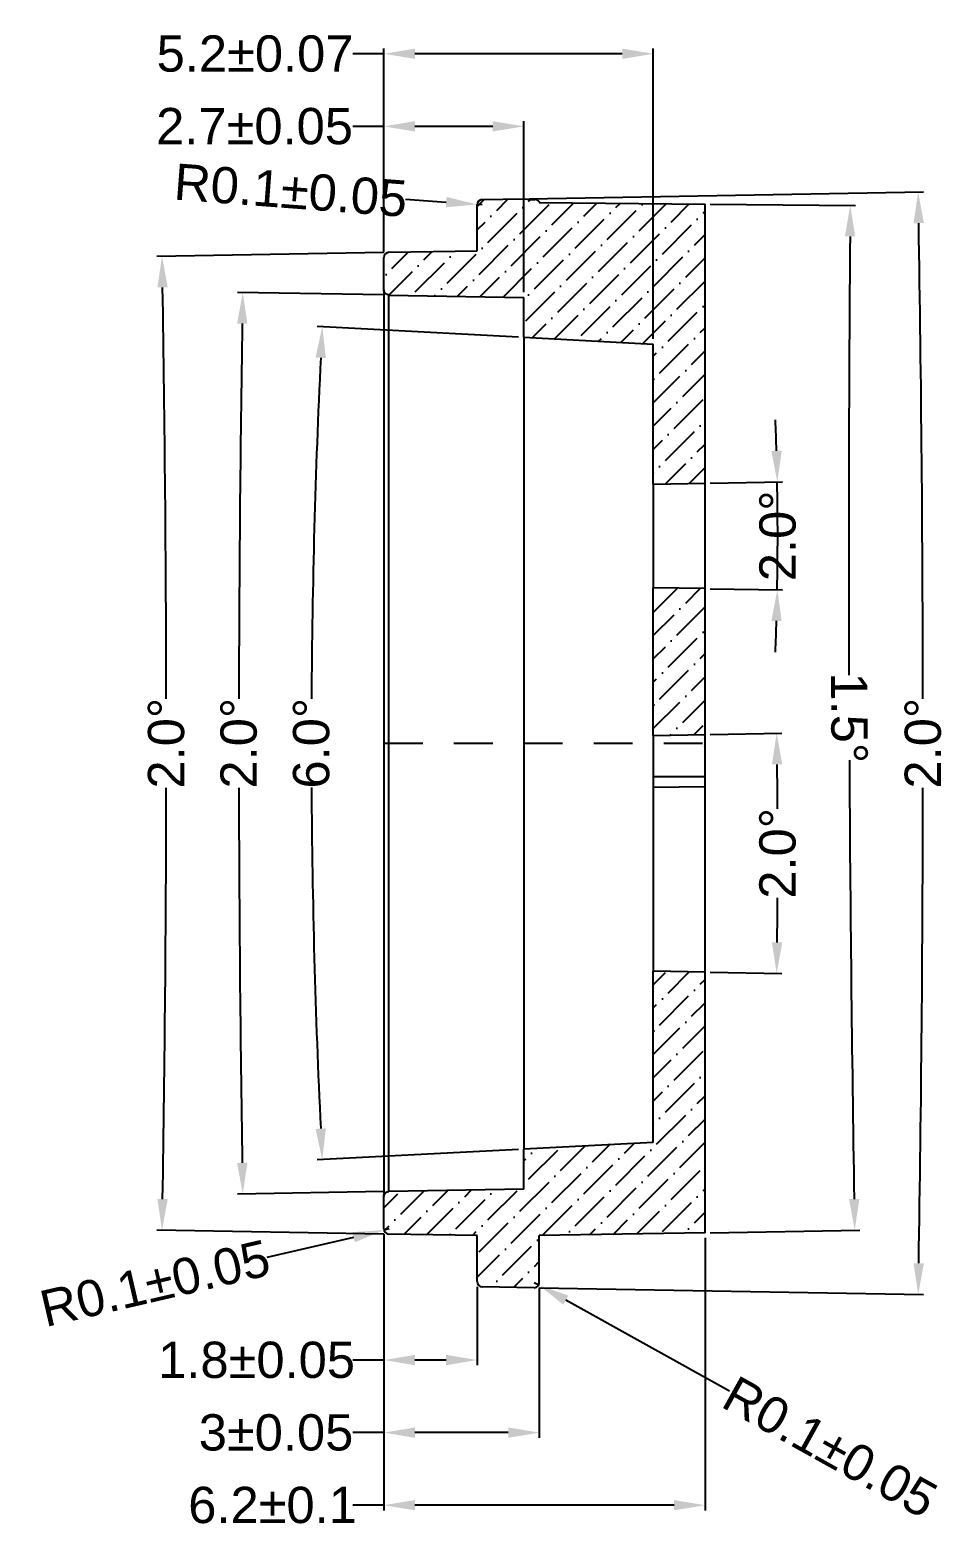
# Model space of a CAD drawing. Header units: millimetres. Extents: x 235.7 to 315.5, y 83 to 132.6.
# Drawn here: x 264.53 to 282.27, y 82.95 to 111.87 of the extents above; entities that cross this region are included whole.
import ezdxf

# ---------------------------------------------------------------- set-up
doc = ezdxf.new("R2010")
doc.units = ezdxf.units.MM
doc.linetypes.add('JIS_02_0.7', pattern=[1.35, 0.75, -0.6])
doc.layers.add('中心线', color=1, linetype='JIS_02_0.7')
doc.layers.add('标注线', color=3, linetype='Continuous')
doc.styles.get("Standard").update_dxf_attribs({"font": 'arial.ttf'})
doc.dimstyles.new('ISO-25', dxfattribs={"dimtxt": 0.7, "dimasz": 0.6, "dimexe": 0.1, "dimexo": 0.1, "dimgap": 0.03, "dimtad": 0, "dimdec": 3, "dimdsep": 46, "dimtxsty": 'Standard', "dimcen": 0.1, "dimadec": 1, "dimazin": 0, "dimtfac": 1, "dimtdec": 3, "dimtmove": 0, "dimatfit": 3, "dimfxl": 1, "dimtolj": 1, "dimarcsym": 0})
pattern_1 = [(45, (169.69936, 264.08637), (0.1683798, 0.6173926), [0.79375, -0.15875, 0, -0.15875])]

# ---------------------------------------------------------------- blocks, each defined once
blk = doc.blocks.new('*D6')
at = {"layer": 'Defpoints', "color": 0, "transparency": 16777216}
for p in [(271.357, 88.742), (273.157, 87.727), (273.157, 86.213)]:
    blk.add_point(p, dxfattribs=at)
at = {"layer": '标注线', "color": 0, "lineweight": -2, "transparency": 16777216}
for p, q in [((271.357, 88.642), (271.357, 86.113)), ((273.157, 87.627), (273.157, 86.113)), ((271.357, 86.213), (270.757, 86.213)), ((272.557, 86.213), (271.957, 86.213))]:
    blk.add_line(p, q, dxfattribs=at)
at = {"layer": '标注线', "color": 0, "transparency": 16777216}
for points in [[(271.957, 86.313), (271.957, 86.113), (271.357, 86.213)], [(272.557, 86.313), (272.557, 86.113), (273.157, 86.213)]]:
    blk.add_solid(points, dxfattribs=at)
at = {"layer": '标注线', "color": 0, "transparency": 16777216, "insert": (268.9, 86.213), "char_height": 0.7, "attachment_point": 5}
blk.add_mtext('\\A1;1.8%%P0.05', dxfattribs=at)
blk = doc.blocks.new('*D11')
at = {"layer": 'Defpoints', "color": 0, "transparency": 16777216}
for p in [(271.357, 88.742), (274.357, 87.709), (274.357, 84.813)]:
    blk.add_point(p, dxfattribs=at)
at = {"layer": '标注线', "color": 0, "lineweight": -2, "transparency": 16777216}
for p, q in [((271.357, 88.642), (271.357, 84.713)), ((274.357, 87.609), (274.357, 84.713)), ((271.357, 84.813), (270.757, 84.813)), ((273.757, 84.813), (271.957, 84.813))]:
    blk.add_line(p, q, dxfattribs=at)
at = {"layer": '标注线', "color": 0, "transparency": 16777216}
for points in [[(271.957, 84.913), (271.957, 84.713), (271.357, 84.813)], [(273.757, 84.913), (273.757, 84.713), (274.357, 84.813)]]:
    blk.add_solid(points, dxfattribs=at)
at = {"layer": '标注线', "color": 0, "transparency": 16777216, "insert": (269.275, 84.813), "char_height": 0.7, "attachment_point": 5}
blk.add_mtext('\\A1;3%%P0.05', dxfattribs=at)
blk = doc.blocks.new('*D12')
at = {"layer": 'Defpoints', "color": 0, "transparency": 16777216}
for p in [(271.357, 88.742), (277.557, 88.669), (277.557, 83.413)]:
    blk.add_point(p, dxfattribs=at)
at = {"layer": '标注线', "color": 0, "lineweight": -2, "transparency": 16777216}
for p, q in [((271.357, 88.642), (271.357, 83.313)), ((277.557, 88.569), (277.557, 83.313)), ((271.357, 83.413), (270.757, 83.413)), ((276.957, 83.413), (271.957, 83.413))]:
    blk.add_line(p, q, dxfattribs=at)
at = {"layer": '标注线', "color": 0, "transparency": 16777216}
for points in [[(271.957, 83.513), (271.957, 83.313), (271.357, 83.413)], [(276.957, 83.513), (276.957, 83.313), (277.557, 83.413)]]:
    blk.add_solid(points, dxfattribs=at)
at = {"layer": '标注线', "color": 0, "transparency": 16777216, "insert": (269.208, 83.413), "char_height": 0.7, "attachment_point": 5}
blk.add_mtext('\\A1;6.2%%P0.1', dxfattribs=at)
blk = doc.blocks.new('*D13')
at = {"layer": 'Defpoints', "color": 0, "transparency": 16777216}
for p in [(274.057, 110.013), (271.357, 107.483), (274.057, 106.713)]:
    blk.add_point(p, dxfattribs=at)
at = {"layer": '标注线', "color": 0, "lineweight": -2, "transparency": 16777216}
for p, q in [((271.357, 110.013), (270.757, 110.013)), ((271.357, 107.583), (271.357, 110.113)), ((273.457, 110.013), (271.957, 110.013)), ((274.057, 106.813), (274.057, 110.113))]:
    blk.add_line(p, q, dxfattribs=at)
at = {"layer": '标注线', "color": 0, "transparency": 16777216}
for points in [[(271.957, 110.113), (271.957, 109.913), (271.357, 110.013)], [(273.457, 110.113), (273.457, 109.913), (274.057, 110.013)]]:
    blk.add_solid(points, dxfattribs=at)
at = {"layer": '标注线', "color": 0, "transparency": 16777216, "insert": (268.861, 110.013), "char_height": 0.7, "attachment_point": 5}
blk.add_mtext('\\A1;2.7%%P0.05', dxfattribs=at)
blk = doc.blocks.new('*D14')
at = {"layer": 'Defpoints', "color": 0, "transparency": 16777216}
for p in [(276.557, 111.413), (271.357, 107.483), (276.557, 105.813)]:
    blk.add_point(p, dxfattribs=at)
at = {"layer": '标注线', "color": 0, "lineweight": -2, "transparency": 16777216}
for p, q in [((271.357, 111.413), (270.757, 111.413)), ((271.357, 107.583), (271.357, 111.513)), ((275.957, 111.413), (271.957, 111.413)), ((276.557, 105.913), (276.557, 111.513))]:
    blk.add_line(p, q, dxfattribs=at)
at = {"layer": '标注线', "color": 0, "transparency": 16777216}
for points in [[(271.957, 111.513), (271.957, 111.313), (271.357, 111.413)], [(275.957, 111.513), (275.957, 111.313), (276.557, 111.413)]]:
    blk.add_solid(points, dxfattribs=at)
at = {"layer": '标注线', "color": 0, "transparency": 16777216, "insert": (268.87, 111.413), "char_height": 0.7, "attachment_point": 5}
blk.add_mtext('\\A1;5.2%%P0.07', dxfattribs=at)
blk = doc.blocks.new('*D16')
at = {"layer": 'Defpoints', "color": 0, "transparency": 16777216}
for p in [(271.455, 106.758), (274.057, 106.713), (268.566, 101.011), (271.455, 89.467), (274.057, 89.513)]:
    blk.add_point(p, dxfattribs=at)
at = {"layer": '标注线', "color": 0, "lineweight": -2, "transparency": 16777216}
for p, q in [((271.356, 106.76), (268.533, 106.809)), ((271.356, 89.466), (268.533, 89.416))]:
    blk.add_line(p, q, dxfattribs=at)
for start, end in [(179.069, 179.90127), (180.09873, 180.931)]:
    blk.add_arc((766.751, 98.113), 498.194, start, end, dxfattribs=at)
at = {"layer": '标注线', "color": 0, "transparency": 16777216}
for points in [[(268.523, 106.209), (268.723, 106.206), (268.633, 106.807)], [(268.723, 90.02), (268.523, 90.016), (268.633, 89.418)]]:
    blk.add_solid(points, dxfattribs=at)
at = {"layer": '标注线', "color": 0, "transparency": 16777216, "insert": (268.557, 98.113), "char_height": 0.7, "attachment_point": 5, "rotation": 90}
blk.add_mtext('\\A1;2.0°', dxfattribs=at)
blk = doc.blocks.new('*D17')
at = {"layer": 'Defpoints', "color": 0, "transparency": 16777216}
for p in [(271.455, 107.583), (273.157, 107.613), (267.148, 94.981), (271.455, 88.642), (273.157, 88.613)]:
    blk.add_point(p, dxfattribs=at)
at = {"layer": '标注线', "color": 0, "lineweight": -2, "transparency": 16777216}
for p, q in [((271.356, 107.581), (266.975, 107.505)), ((271.356, 88.644), (266.975, 88.721))]:
    blk.add_line(p, q, dxfattribs=at)
for start, end in [(0.09138, 0.93613), (359.06387, 359.90862)]:
    blk.add_arc((-271.097, 98.113), 538.255, start, end, dxfattribs=at)
at = {"layer": '标注线', "color": 0, "transparency": 16777216}
for points in [[(266.985, 106.905), (267.185, 106.908), (267.075, 107.507)], [(267.185, 89.317), (266.985, 89.32), (267.075, 88.719)]]:
    blk.add_solid(points, dxfattribs=at)
at = {"layer": '标注线', "color": 0, "transparency": 16777216, "insert": (267.157, 98.113), "char_height": 0.7, "attachment_point": 5, "rotation": 90}
blk.add_mtext('\\A1;2.0°', dxfattribs=at)
blk = doc.blocks.new('*D24')
at = {"layer": 'Defpoints', "color": 0, "transparency": 16777216}
for p in [(274.057, 105.944), (276.557, 105.813), (269.981, 100.792), (274.057, 90.282), (276.557, 90.413)]:
    blk.add_point(p, dxfattribs=at)
at = {"layer": '标注线', "color": 0, "lineweight": -2, "transparency": 16777216}
for p, q in [((273.957, 105.949), (270.068, 106.153)), ((273.957, 90.276), (270.068, 90.073))]:
    blk.add_line(p, q, dxfattribs=at)
for start, end in [(177.22392, 179.68114), (180.31886, 182.77608)]:
    blk.add_arc((423.482, 98.113), 153.525, start, end, dxfattribs=at)
at = {"layer": '标注线', "color": 0, "transparency": 16777216}
for points in [[(270.038, 105.553), (270.237, 105.543), (270.168, 106.148)], [(270.237, 90.682), (270.038, 90.672), (270.168, 90.078)]]:
    blk.add_solid(points, dxfattribs=at)
at = {"layer": '标注线', "color": 0, "transparency": 16777216, "insert": (269.957, 98.113), "char_height": 0.7, "attachment_point": 5, "rotation": 90}
blk.add_mtext('\\A1;6.0°', dxfattribs=at)
blk = doc.blocks.new('*D25')
at = {"layer": 'Defpoints', "color": 0, "transparency": 16777216}
for p in [(276.557, 98.263), (277.557, 98.28), (278.956, 95.215), (276.557, 93.713), (277.557, 93.695)]:
    blk.add_point(p, dxfattribs=at)
at = {"layer": '标注线', "color": 0, "lineweight": -2, "transparency": 16777216}
for p, q in [((277.657, 98.282), (279.038, 98.306)), ((277.657, 93.693), (279.038, 93.669))]:
    blk.add_line(p, q, dxfattribs=at)
for start, end in [(0.37055, 0.74101), (359.25899, 359.62945)]:
    blk.add_arc((146.223, 95.988), 132.736, start, end, dxfattribs=at)
at = {"layer": '标注线', "color": 0, "transparency": 16777216}
for points in [[(278.847, 97.703), (279.047, 97.706), (278.938, 98.304)], [(279.047, 94.27), (278.847, 94.273), (278.938, 93.671)]]:
    blk.add_solid(points, dxfattribs=at)
at = {"layer": '标注线', "color": 0, "transparency": 16777216, "insert": (278.958, 95.988), "char_height": 0.7, "attachment_point": 5, "rotation": 90}
blk.add_mtext('\\A1;2.0°', dxfattribs=at)
blk = doc.blocks.new('*D26')
at = {"layer": 'Defpoints', "color": 0, "transparency": 16777216}
for p in [(274.357, 108.541), (277.557, 108.513), (280.33, 101.899), (274.357, 88.613), (277.557, 88.669)]:
    blk.add_point(p, dxfattribs=at)
at = {"layer": '标注线', "color": 0, "lineweight": -2, "transparency": 16777216}
for p, q in [((277.657, 108.512), (280.459, 108.488)), ((277.657, 88.67), (280.545, 88.721))]:
    blk.add_line(p, q, dxfattribs=at)
for start, end in [(179.545522, 180.187822), (180.312178, 180.954478)]:
    blk.add_arc((1035.515, 101.899), 755.185, start, end, dxfattribs=at)
at = {"layer": '标注线', "color": 0, "transparency": 16777216}
for points in [[(280.254, 107.89), (280.454, 107.888), (280.359, 108.489)], [(280.535, 89.321), (280.335, 89.317), (280.445, 88.719)]]:
    blk.add_solid(points, dxfattribs=at)
at = {"layer": '标注线', "color": 0, "transparency": 16777216, "insert": (280.337, 98.604), "char_height": 0.7, "attachment_point": 5, "rotation": 270.25}
blk.add_mtext('\\A1;1.5°', dxfattribs=at)
blk = doc.blocks.new('*D27')
at = {"layer": 'Defpoints', "color": 0, "transparency": 16777216}
for p in [(273.255, 108.599), (274.057, 108.613), (281.753, 94.568), (273.255, 87.627), (274.255, 87.609)]:
    blk.add_point(p, dxfattribs=at)
at = {"layer": '标注线', "color": 0, "lineweight": -2, "transparency": 16777216}
for p, q in [((274.157, 108.614), (281.77, 108.747)), ((274.355, 87.607), (281.77, 87.478))]:
    blk.add_line(p, q, dxfattribs=at)
for start, end in [(0.080731, 0.943574), (359.056426, 359.919269)]:
    blk.add_arc((-327.487, 98.113), 609.25, start, end, dxfattribs=at)
at = {"layer": '标注线', "color": 0, "transparency": 16777216}
for points in [[(281.58, 108.144), (281.78, 108.147), (281.67, 108.746)], [(281.78, 88.078), (281.58, 88.081), (281.67, 87.48)]]:
    blk.add_solid(points, dxfattribs=at)
at = {"layer": '标注线', "color": 0, "transparency": 16777216, "insert": (281.763, 98.113), "char_height": 0.7, "attachment_point": 5, "rotation": 90}
blk.add_mtext('\\A1;2.0°', dxfattribs=at)
blk = doc.blocks.new('*D28')
at = {"layer": 'Defpoints', "color": 0, "transparency": 16777216}
for p in [(276.557, 103.113), (277.557, 103.13), (278.958, 101.765), (276.557, 101.113), (277.557, 101.095)]:
    blk.add_point(p, dxfattribs=at)
at = {"layer": '标注线', "color": 0, "lineweight": -2, "transparency": 16777216}
for p, q in [((277.657, 103.132), (279.05, 103.156)), ((277.657, 101.093), (279.05, 101.069))]:
    blk.add_line(p, q, dxfattribs=at)
for start, end in [(1.57592, 2.15184), (359, 1), (357.84816, 358.42408)]:
    blk.add_arc((219.267, 102.113), 59.691, start, end, dxfattribs=at)
at = {"layer": '标注线', "color": 0, "transparency": 16777216}
for points in [[(279.036, 103.757), (278.836, 103.752), (278.95, 103.154)], [(278.836, 100.473), (279.036, 100.469), (278.95, 101.071)]]:
    blk.add_solid(points, dxfattribs=at)
at = {"layer": '标注线', "color": 0, "transparency": 16777216, "insert": (278.959, 102.113), "char_height": 0.7, "attachment_point": 5, "rotation": 90}
blk.add_mtext('\\A1;2.0°', dxfattribs=at)
blk = doc.blocks.new('*D29')
at = {"layer": 'Defpoints', "color": 0, "transparency": 16777216}
for p in [(271.36, 88.72), (271.457, 88.742)]:
    blk.add_point(p, dxfattribs=at)
at = {"layer": '标注线', "color": 0, "lineweight": -2, "transparency": 16777216}
for p, q in [((269.106, 88.196), (270.775, 88.584)), ((271.457, 88.742), (271.36, 88.72))]:
    blk.add_line(p, q, dxfattribs=at)
at = {"layer": '标注线', "color": 0, "transparency": 16777216}
blk.add_solid([(270.753, 88.681), (270.798, 88.486), (271.36, 88.72)], dxfattribs=at)
at = {"layer": '标注线', "color": 0, "transparency": 16777216, "insert": (266.939, 87.692), "char_height": 0.7, "attachment_point": 5, "rotation": 13.083}
blk.add_mtext('\\A1;R0.1%%P0.05', dxfattribs=at)
blk = doc.blocks.new('*D30')
at = {"layer": 'Defpoints', "color": 0, "transparency": 16777216}
for p in [(273.158, 108.506), (273.257, 108.499)]:
    blk.add_point(p, dxfattribs=at)
at = {"layer": '标注线', "color": 0, "lineweight": -2, "transparency": 16777216}
for p, q in [((271.777, 108.61), (272.559, 108.551)), ((273.257, 108.499), (273.158, 108.506))]:
    blk.add_line(p, q, dxfattribs=at)
at = {"layer": '标注线', "color": 0, "transparency": 16777216}
blk.add_solid([(272.567, 108.651), (272.552, 108.451), (273.158, 108.506)], dxfattribs=at)
at = {"layer": '标注线', "color": 0, "transparency": 16777216, "insert": (269.559, 108.777), "char_height": 0.7, "attachment_point": 5, "rotation": 355.7004}
blk.add_mtext('\\A1;R0.1%%P0.05', dxfattribs=at)
blk = doc.blocks.new('*D31')
at = {"layer": 'Defpoints', "color": 0, "transparency": 16777216}
for p in [(274.257, 87.709), (274.345, 87.661)]:
    blk.add_point(p, dxfattribs=at)
at = {"layer": '标注线', "color": 0, "lineweight": -2, "transparency": 16777216}
for p, q in [((274.257, 87.709), (274.345, 87.661)), ((278.025, 85.614), (274.869, 87.369))]:
    blk.add_line(p, q, dxfattribs=at)
at = {"layer": '标注线', "color": 0, "transparency": 16777216}
blk.add_solid([(274.918, 87.456), (274.82, 87.282), (274.345, 87.661)], dxfattribs=at)
at = {"layer": '标注线', "color": 0, "transparency": 16777216, "insert": (279.97, 84.533), "char_height": 0.7, "attachment_point": 5, "rotation": 330.9233}
blk.add_mtext('\\A1;R0.1%%P0.05', dxfattribs=at)

msp = doc.modelspace()

# ---------------------------------------------------------------- hatches: boundary and pattern name
at = {"layer": '标注线'}
h = msp.add_hatch(dxfattribs=at)
h.set_pattern_fill('ANSI36', color=256, scale=0.1, style=0)
h.set_pattern_definition(pattern_1)
edge = h.paths.add_edge_path(flags=0)
edge.add_spline(control_points=[(271.4555, 107.583), (271.3977, 107.5819), (271.3572, 107.5407), (271.3572, 107.483)], knot_values=[0, 0, 0, 0, 1, 1, 1, 1], weights=[0.5, 0.4044168, 0.4044168, 0.5], degree=3, periodic=0)
edge.add_line((271.3572, 107.483), (271.3572, 106.8581))
edge.add_spline(control_points=[(271.3572, 106.8581), (271.3572, 106.8003), (271.3977, 106.7591), (271.4555, 106.7581)], knot_values=[0, 0, 0, 0, 1, 1, 1, 1], weights=[0.5, 0.4044168, 0.4044168, 0.5], degree=3, periodic=0)
edge.add_line((271.4555, 106.7581), (274.0572, 106.7127))
edge.add_line((274.0572, 106.7127), (274.0572, 105.9437))
edge.add_line((274.0572, 105.9437), (276.5572, 105.8127))
edge.add_line((276.5572, 105.8127), (276.5572, 103.1127))
edge.add_line((276.5572, 103.1127), (277.5572, 103.1301))
edge.add_line((277.5572, 103.1301), (277.5572, 108.5133))
edge.add_line((277.5572, 108.5133), (274.3572, 108.5412))
edge.add_spline(control_points=[(274.3572, 108.5412), (274.356, 108.5434), (274.355, 108.5458), (274.3539, 108.5482), (274.3486, 108.5593), (274.3412, 108.5696), (274.3324, 108.5783), (274.3235, 108.5871), (274.3128, 108.5944), (274.3015, 108.5997), (274.2919, 108.6041), (274.2815, 108.6073), (274.271, 108.6088)], knot_values=[0.0000009, 0.0000009, 0.0000009, 0.0000009, 0.0000086, 0.0000086, 0.0000086, 0.0000462, 0.0000462, 0.0000462, 0.0000843, 0.0000843, 0.0000843, 0.0001166, 0.0001166, 0.0001166, 0.0001166], weights=[1, 1, 1, 1, 1, 1, 1, 1, 1, 1, 1, 1, 1], degree=3, periodic=0)
edge.add_line((274.271, 108.6088), (274.2699, 108.5939))
edge.add_line((274.2699, 108.5939), (274.0567, 108.6127))
edge.add_line((274.0567, 108.6127), (273.2555, 108.5987))
edge.add_spline(control_points=[(273.2555, 108.5987), (273.1977, 108.5977), (273.1572, 108.5565), (273.1572, 108.4987)], knot_values=[0, 0, 0, 0, 1, 1, 1, 1], weights=[0.5, 0.4044168, 0.4044168, 0.5], degree=3, periodic=0)
edge.add_line((273.1572, 108.4987), (273.1572, 107.6127))
edge.add_line((273.1572, 107.6127), (271.4555, 107.583))
h = msp.add_hatch(dxfattribs=at)
h.set_pattern_fill('ANSI36', color=256, scale=0.1, style=0)
h.set_pattern_definition(pattern_1)
h.paths.add_polyline_path([(276.5572, 101.1127), (276.5572, 98.2627), (277.5572, 98.2801), (277.5572, 101.0952)], flags=0)
h = msp.add_hatch(dxfattribs=at)
h.set_pattern_fill('ANSI36', color=256, scale=0.1, style=0)
h.set_pattern_definition(pattern_1)
edge = h.paths.add_edge_path(flags=0)
edge.add_line((273.1572, 88.6127), (273.1572, 87.7266))
edge.add_spline(control_points=[(273.1572, 87.7266), (273.1572, 87.6689), (273.1977, 87.6277), (273.2555, 87.6267)], knot_values=[0, 0, 0, 0, 1, 1, 1, 1], weights=[0.5, 0.4044168, 0.4044168, 0.5], degree=3, periodic=0)
edge.add_line((273.2555, 87.6267), (274.0567, 87.6127))
edge.add_line((274.0567, 87.6127), (274.2653, 87.6309))
edge.add_spline(control_points=[(274.2653, 87.6309), (274.3201, 87.6354), (274.3572, 87.6758), (274.3572, 87.7306)], knot_values=[0.0089449, 0.0089449, 0.0089449, 0.0089449, 1, 1, 1, 1], weights=[0.8575819, 0.7071138, 0.7084842, 0.8616933], degree=3, periodic=0)
edge.add_line((274.3572, 87.7306), (274.3572, 88.6127))
edge.add_line((274.3572, 88.6127), (277.5572, 88.6685))
edge.add_line((277.5572, 88.6685), (277.5572, 93.6952))
edge.add_line((277.5572, 93.6952), (276.5572, 93.7127))
edge.add_line((276.5572, 93.7127), (276.5572, 90.4127))
edge.add_line((276.5572, 90.4127), (274.0572, 90.2816))
edge.add_line((274.0572, 90.2816), (274.0572, 89.5127))
edge.add_line((274.0572, 89.5127), (271.4555, 89.4672))
edge.add_spline(control_points=[(271.4555, 89.4672), (271.3977, 89.4662), (271.3572, 89.425), (271.3572, 89.3673)], knot_values=[0, 0, 0, 0, 1, 1, 1, 1], weights=[0.5, 0.4044168, 0.4044168, 0.5], degree=3, periodic=0)
edge.add_line((271.3572, 89.3673), (271.3572, 88.7424))
edge.add_spline(control_points=[(271.3572, 88.7424), (271.3572, 88.6846), (271.3977, 88.6434), (271.4555, 88.6424)], knot_values=[0, 0, 0, 0, 1, 1, 1, 1], weights=[0.5, 0.4044168, 0.4044168, 0.5], degree=3, periodic=0)
edge.add_line((271.4555, 88.6424), (273.1572, 88.6127))

# ---------------------------------------------------------------- linework, layer by layer
for p, q in [((273.1572, 107.6127), (273.1572, 108.4987)), ((273.2555, 108.5987), (274.0567, 108.6127)), ((274.0567, 108.6127), (274.2697, 108.594)), ((274.2662, 108.6063), (274.2652, 108.5944)), ((274.2712, 108.6089), (274.2699, 108.5939)), ((274.3572, 108.5412), (277.5572, 108.5133)), ((277.5572, 103.1301), (277.5572, 108.5133)), ((271.4555, 107.583), (273.1572, 107.6127)), ((271.3572, 106.8581), (271.3572, 107.483)), ((271.4555, 106.7581), (274.0572, 106.7127)), ((271.4555, 98.1127), (271.4555, 106.7581)), ((274.0572, 105.9437), (274.0572, 106.7127)), ((274.0572, 105.9437), (276.5572, 105.8127)), ((274.0572, 105.9437), (274.0572, 90.2816)), ((276.5572, 103.1127), (276.5572, 105.8127)), ((276.5572, 103.1127), (277.5572, 103.1301)), ((276.5572, 103.1127), (276.5572, 101.1127)), ((277.5572, 101.0952), (277.5572, 103.1301)), ((277.5572, 101.0952), (276.5572, 101.1127)), ((276.5572, 98.2627), (276.5572, 101.1127)), ((277.5572, 98.2801), (277.5572, 101.0952)), ((271.4555, 89.4672), (271.4555, 98.1127)), ((276.5572, 98.2627), (277.5572, 98.2801)), ((276.5572, 98.2627), (276.5572, 97.4627)), ((277.5572, 97.4627), (277.5572, 98.2801)), ((277.5572, 97.4627), (276.5572, 97.4627)), ((276.5572, 97.4627), (276.5572, 97.2627)), ((277.5572, 97.2801), (277.5572, 97.4627)), ((276.5572, 97.2627), (277.5572, 97.2801)), ((276.5572, 97.2627), (276.5572, 93.7127)), ((277.5572, 93.6952), (277.5572, 97.2801)), ((276.5572, 90.4127), (276.5572, 93.7127)), ((277.5572, 93.6952), (276.5572, 93.7127)), ((277.5572, 88.6685), (277.5572, 93.6952)), ((276.5572, 90.4127), (274.0572, 90.2816)), ((274.0572, 89.5127), (274.0572, 90.2816)), ((271.3572, 88.7424), (271.3572, 89.3673)), ((274.0572, 89.5127), (271.4555, 89.4672)), ((273.1572, 88.6127), (271.4555, 88.6424)), ((273.1572, 87.7266), (273.1572, 88.6127)), ((277.5572, 88.6685), (274.3572, 88.6127)), ((274.3572, 87.7092), (274.3572, 88.6127)), ((274.2555, 87.6092), (273.2555, 87.6267))]:
    msp.add_line(p, q)
for centre, start, end in [((273.2572, 108.4987), 91, 180), ((271.4572, 107.483), 91, 180), ((271.4572, 88.7424), 180, 269), ((273.2572, 87.7266), 180, 269), ((274.2572, 87.7092), 269, 0)]:
    msp.add_arc(centre, 0.1, start, end)
for points, knots in [([(274.271, 108.6088), (274.2815, 108.6073), (274.2919, 108.6041), (274.3015, 108.5997), (274.3128, 108.5944), (274.3235, 108.5871), (274.3324, 108.5783), (274.3412, 108.5696), (274.3486, 108.5593), (274.3539, 108.5482), (274.355, 108.5458), (274.356, 108.5434), (274.3569, 108.541)], [0.00000567474, 0.00000567474, 0.00000567474, 0.00000567474, 0.00003752947, 0.00003752947, 0.00003752947, 0.0000750947, 0.0000750947, 0.0000750947, 0.00011210817, 0.00011210817, 0.00011210817, 0.00011976264, 0.00011976264, 0.00011976264, 0.00011976264]), ([(271.4555, 106.7581), (271.4321, 106.7585), (271.405, 106.7685), (271.3668, 106.8074), (271.3572, 106.8347), (271.3572, 106.8581)], [0, 0, 0, 0, 0.5, 0.5, 1, 1, 1, 1]), ([(271.3572, 106.8581), (271.3572, 106.8581), (271.3572, 106.7656), (271.3572, 106.4123), (271.3572, 106.152), (271.3572, 105.5064), (271.3572, 105.1218), (271.3572, 104.2815), (271.3572, 103.8263), (271.3572, 102.8935), (271.3572, 102.416), (271.3572, 101.4738), (271.3572, 101.0091), (271.3572, 100.1136), (271.3572, 99.6827), (271.3572, 98.8644), (271.3572, 98.4771), (271.3572, 98.1127)], [0, 0, 0, 0, 0.125, 0.125, 0.25, 0.25, 0.375, 0.375, 0.5, 0.5, 0.625, 0.625, 0.75, 0.75, 0.875, 0.875, 1, 1, 1, 1]), ([(271.3572, 98.1127), (271.3572, 97.7483), (271.3572, 97.3609), (271.3572, 96.5427), (271.3572, 96.1117), (271.3572, 95.2162), (271.3572, 94.7515), (271.3572, 93.8093), (271.3572, 93.3318), (271.3572, 92.399), (271.3572, 91.9438), (271.3572, 91.1035), (271.3572, 90.7189), (271.3572, 90.0734), (271.3572, 89.813), (271.3572, 89.4597), (271.3572, 89.3673), (271.3572, 89.3673)], [0, 0, 0, 0, 0.125, 0.125, 0.25, 0.25, 0.375, 0.375, 0.5, 0.5, 0.625, 0.625, 0.75, 0.75, 0.875, 0.875, 1, 1, 1, 1]), ([(271.3572, 89.3673), (271.3572, 89.3906), (271.3668, 89.4179), (271.405, 89.4568), (271.4321, 89.4668), (271.4555, 89.4672)], [0, 0, 0, 0, 0.5, 0.5, 1, 1, 1, 1])]:
    msp.add_open_spline(points, degree=3, knots=knots)
at = {"layer": '中心线'}
msp.add_line((271.3572, 98.1127), (277.5572, 98.1127), dxfattribs=at)

# ---------------------------------------------------------------- dimensions: what is measured, and where the dimension line sits
at = {"layer": '标注线'}
for base, p1, p2, text, picture, middle in [((276.5572, 111.4127), (271.3572, 107.483), (276.5572, 105.8127), '<>%%P0.07', '*D14', (268.87, 111.4127)), ((274.0572, 110.0127), (271.3572, 107.483), (274.0572, 106.7127), '<>%%P0.05', '*D13', (268.8614, 110.0127)), ((273.1572, 86.2127), (271.3572, 88.7424), (273.1572, 87.7266), '<>%%P0.05', '*D6', (268.9004, 86.2127)), ((277.5572, 83.4127), (271.3572, 88.7424), (277.5572, 88.6685), '<>%%P0.1', '*D12', (269.2076, 83.4127)), ((274.3572, 84.8127), (271.3572, 88.7424), (274.3572, 87.7092), '<>%%P0.05', '*D11', (269.2754, 84.8127))]:
    dim = msp.add_linear_dim(base=base, p1=p1, p2=p2, text=text, dimstyle='ISO-25', override={"dimtmove": 0}, dxfattribs=at)
    dim.commit()
    dim.dimension.update_dxf_attribs({"geometry": picture, "text_midpoint": middle, "dimtype": 160})
for center, mpoint, picture, middle in [((273.2572, 108.4987), (273.1575, 108.5062), '*D30', (269.5588, 108.7767)), ((271.4572, 88.7424), (271.3598, 88.7197), '*D29', (266.9392, 87.6924)), ((274.2572, 87.7092), (274.3446, 87.6606), '*D31', (279.9697, 84.5327))]:
    dim = msp.add_radius_dim(center=center, mpoint=mpoint, text='<>%%P0.05', dimstyle='ISO-25', dxfattribs=at)
    dim.commit()
    dim.dimension.update_dxf_attribs({"geometry": picture, "text_midpoint": middle, "dimtype": 164})
for base, line1, line2, picture, middle in [((281.7526, 94.5682), ((273.2555, 108.5987), (274.0567, 108.6127)), ((274.2555, 87.6092), (273.2555, 87.6267)), '*D27', (281.7629, 98.1127)), ((280.33, 101.8987), ((274.3572, 108.5412), (277.5572, 108.5133)), ((277.5572, 88.6685), (274.3572, 88.6127)), '*D26', (280.3372, 98.6036)), ((278.9577, 101.7654), ((277.5572, 101.0952), (276.5572, 101.1127)), ((276.5572, 103.1127), (277.5572, 103.1301)), '*D28', (278.9587, 102.1127)), ((278.9559, 95.2154), ((276.5572, 98.2627), (277.5572, 98.2801)), ((277.5572, 93.6952), (276.5572, 93.7127)), '*D25', (278.9582, 95.9877))]:
    dim = msp.add_angular_dim_2l(base=base, line1=line1, line2=line2, dimstyle='ISO-25', dxfattribs=at)
    dim.commit()
    dim.dimension.update_dxf_attribs({"geometry": picture, "text_midpoint": middle})
for base, line1, line2, picture, middle in [((267.1481, 94.9812), ((273.1572, 88.6127), (271.4555, 88.6424)), ((271.4555, 107.583), (273.1572, 107.6127)), '*D17', (267.1572, 98.1127)), ((268.5657, 101.011), ((271.4555, 106.7581), (274.0572, 106.7127)), ((274.0572, 89.5127), (271.4555, 89.4672)), '*D16', (268.5572, 98.1127)), ((269.9806, 100.792), ((274.0572, 105.9437), (276.5572, 105.8127)), ((276.5572, 90.4127), (274.0572, 90.2816)), '*D24', (269.9572, 98.1127))]:
    dim = msp.add_angular_dim_2l(base=base, line1=line1, line2=line2, dimstyle='ISO-25', dxfattribs=at)
    dim.commit()
    dim.dimension.update_dxf_attribs({"geometry": picture, "text_midpoint": middle, "dimtype": 162})

doc.saveas('drawing.dxf')
